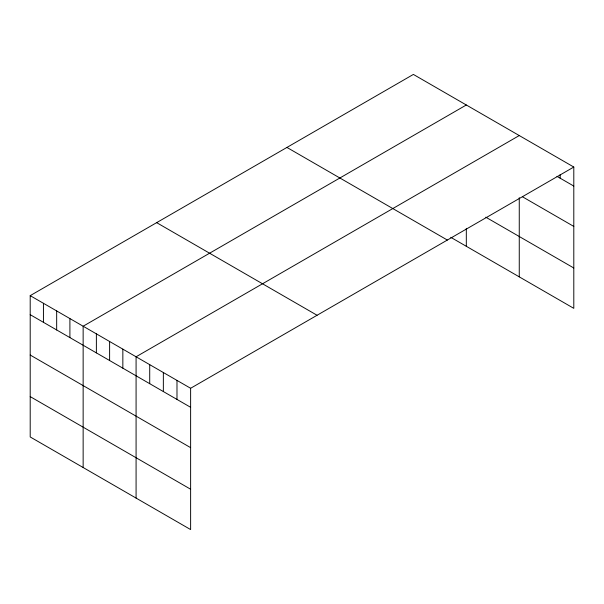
<?xml version="1.0" encoding="UTF-8"?>
<svg xmlns="http://www.w3.org/2000/svg" width="604" height="604" viewBox="0 0 604 604"><rect width="100%" height="100%" fill="white"/><g stroke="black" fill="none" stroke-linecap="round" stroke-linejoin="round"><path stroke-width="0.91" d="M573.8 167.044L190.622 388.274L190.622 529.572L30.2 436.956L30.2 295.65L413.378 74.428L573.8 167.044L573.8 308.35L450.75 237.304M466.318 104.99L83.141 326.22L83.141 467.519M519.259 135.553L136.081 356.783L136.081 498.081M556.956 176.345L573.8 186.07M522.468 196.783L573.8 226.424M485.782 217.176L573.8 267.995M286.93 147.429L447.353 240.052M156.647 222.649L317.07 315.265M30.2 295.65L190.622 388.274M30.2 314.676L190.622 407.3M30.2 355.031L190.622 447.647M30.2 396.601L190.622 489.225M560.165 174.579L560.165 178.203M519.259 197.704L519.259 276.858M466.318 228.357L466.318 246.289M176.987 380.399L176.987 399.425M163.352 372.525L163.352 391.551M149.716 364.657L149.716 383.683M122.846 349.142L122.846 368.168M109.611 341.502L109.611 360.528M96.376 333.861L96.376 352.887M69.905 318.58L69.905 337.606M56.67 310.932L56.67 329.958M43.435 303.291L43.435 322.317"/></g></svg>
